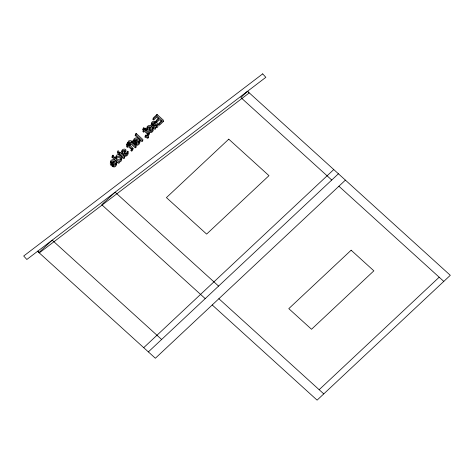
<?xml version="1.0" encoding="UTF-8"?>
<svg xmlns="http://www.w3.org/2000/svg" width="474" height="474" viewBox="0 0 474 474"><rect width="100%" height="100%" fill="white"/><g stroke="black" fill="none" stroke-linecap="round" stroke-linejoin="round"><path stroke-width="0.71" d="M116.468 156.894C115.964 158.986 119.276 161.071 120.68 159.169M139.166 141.157L138.592 142.455L137.644 142.976L136.696 142.87L135.955 143.563L135.712 144.896C139.581 146.851 141.643 140.517 137.549 139.415C134.462 137.661 131.553 142.437 134.835 144.203L138.141 141.098L138.716 141.797L138.799 143.172L137.887 144.126L136.447 144.209L135.712 144.896M112.978 155.182L112.735 156.521L115.437 158.974L115.437 157.842L116.557 156.479L118.18 156.118L119.952 156.776L121.622 158.82L121.374 160.876L119.898 161.936L118.636 161.942L119.454 162.683L118.743 163.346L111.988 157.214L112.237 155.881L112.978 155.182C117.096 161.705 114.43 153.238 119.021 154.891C120.864 155.407 122.819 157.623 121.622 159.542M111.787 164.656L114.323 162.28L112.936 161.752L111.26 162.807L111.787 164.656L112.036 163.317L114.062 161.421M112.51 166.641L113.245 165.947L114.69 165.864L115.597 164.911L115.52 163.542L114.945 162.843L111.633 165.947C108.356 164.182 111.266 159.406 114.353 161.154C118.447 162.262 116.385 168.59 112.51 166.641L112.759 165.302L113.493 164.614L114.933 164.531L115.846 163.577M113.245 165.947L113.493 164.614M118.927 154.257L119.17 152.924L119.916 152.225L124.751 156.61L124.502 157.949L123.761 158.642L118.927 154.257L119.667 153.558L119.916 152.225M128.057 153.41L128.253 151.881L127.85 151.2L127.103 151.905L127.079 154.062L126.522 154.945L125.586 155.472L124.603 155.016C129.035 149.666 120.301 148.326 121.954 153.89L122.671 153.221L122.707 151.52M129.864 144.991L133.04 148.362L132.655 150.24L131.677 151.218L131.02 150.619L131.541 149.506L128.383 146.579L127.488 147.42L126.842 146.839L127.737 145.992L126.653 145.008L126.896 143.669L127.642 142.976L128.732 143.96L128.484 145.299L127.393 144.309L127.642 142.976M126.842 146.839L127.091 145.5M127.832 142.775L128.454 141.015L130.326 140.577L131.422 141.442L131.174 142.775L129.449 141.756L127.832 142.775L128.478 143.361L129.657 142.834L130.433 143.474L129.532 144.315L130.178 144.902L131.079 144.06L135.268 147.858L136.008 147.165L136.257 145.826L132.59 142.502M126.854 153.238L127.601 152.533L127.85 151.2M128.484 145.299L129.124 144.694L129.372 143.361L130.018 143.948M129.532 144.315L129.781 142.982M131.174 142.775L131.813 142.176L132.062 140.837L132.708 141.424L132.459 142.763L131.819 143.361L136.008 147.165M131.02 150.619L131.606 149.002M135.185 135.475L135.434 134.136L136.18 133.443L142.935 139.569L142.686 140.908L141.939 141.602L135.185 135.475L135.931 134.776L136.18 133.443M134.983 142.911L137.519 140.535L136.133 140.008L134.456 141.062L134.983 142.911L135.232 141.578L136.755 140.15M136.447 144.209L136.696 142.87M145.577 129.366L149.233 133.182L148.854 135.06L147.876 136.032L147.213 135.44L147.74 134.326L144.582 131.399L143.687 132.24L143.041 131.654L143.936 130.812L142.846 129.823L143.095 128.49L143.841 127.79L144.931 128.78L144.683 130.119L143.592 129.129L143.841 127.79M143.041 131.654L143.284 130.32M144.683 130.119L145.322 129.515L145.571 128.181L146.217 128.768L145.968 130.101L145.328 130.7L148.99 134.515M145.02 137.051L145.263 135.712L146.057 134.972L148.546 136.441L148.297 137.774L147.716 138.313L145.02 137.051L145.808 136.305L146.057 134.972M153.535 129.005L153.061 127.571L152.314 128.27L152.296 130.433L151.739 131.31L150.803 131.837L149.82 131.387C154.251 126.037 145.512 124.692 147.171 130.261L147.882 129.592L147.918 127.885M147.213 135.44L147.805 133.822M158.707 124.549L161.758 121.688L159.531 119.673L156.639 122.387L155.922 121.735L158.814 119.021L156.74 117.137L153.683 119.999L152.96 119.341L153.209 118.002L157.03 114.418L163.5 120.295L163.257 121.628L159.43 125.213L158.707 124.549L158.95 123.216L161.498 120.834M151.366 124.354C150.661 122.316 153.623 120.272 155.3 121.634L155.051 122.967L154.34 123.637L152.995 123.619L152.184 124.401L152.118 125.332L152.853 126.125L153.102 124.786C154.263 123.501 156.864 121.688 158.061 123.927L157.99 125.349M152.065 129.609L152.818 128.904L153.061 127.571M152.96 119.341L156.781 115.757L157.03 114.418M155.922 121.735L156.165 120.402L158.583 118.139M133.04 148.362L132.442 149.47M149.233 133.182L148.64 134.29M127.328 152.729L126.297 153.961L125.409 154.121L124.852 153.683M125.687 151.692C127.779 147.977 120.728 148.398 121.794 151.923M150.898 128.063C153.055 124.058 145.352 125.071 147.171 128.626M124.958 150.963L123.827 152.96L123.844 154.091M116.515 164.33C119.205 159.922 109.595 157.249 110.495 162.783M139.717 142.591C142.401 138.183 132.797 135.511 133.692 141.039M149.944 127.761L149.043 129.331L149.055 130.463M118.767 151.864L118.897 151.182L118.251 150.791A0.681 0.628 10.5 0 0 117.801 151.858M152.361 129.538L151.046 130.504L150.009 129.775M111.988 157.214L112.735 156.521M126.653 145.008L127.393 144.309M142.846 129.823L143.592 129.129M128.732 143.96L129.372 143.361M131.422 141.442L132.062 140.837M144.931 128.78L145.571 128.181M154.589 122.304L155.3 121.634M38.927 252.589L52.187 240.164L161.628 339.473M212.21 304.966L317.1 400.139L450.3 275.305L247.511 91.292L240.839 97.543L331.747 180.031M143.717 347.673L333.761 169.556M148.368 351.898L338.412 173.78M345.41 180.126L155.365 358.243L37.535 251.327M319.156 389.705L439.185 277.213M152.853 126.125C154.02 124.834 156.621 123.021 157.818 125.26L157.949 125.966C158.594 128.472 153.286 127.352 155.662 128.744L154.957 129.402C153.878 127.779 150.086 126.617 151.242 124.093C151.941 122.813 153.801 121.972 155.051 122.967M156.621 125.574L155.342 126.143L154.109 125.705M135.955 143.563L136.334 143.758M112.759 165.302L113.138 165.503M145.808 136.305L148.297 137.774M338.904 186.223L443.8 281.396M156.781 115.757L163.257 121.628M153.102 124.786L152.367 123.992M145.322 129.515L145.968 130.101M135.931 134.776L142.686 140.908M131.813 142.176L132.459 142.763M129.124 144.694L129.769 145.281L129.129 145.885L132.791 149.695M119.667 153.558L124.502 157.949M218.585 286.089L115.111 192.201L101.744 204.732L205.218 298.62M218.875 298.715L323.772 393.894M247.511 91.292L249.081 93.028L39.419 252.826L37.843 251.09M135.232 141.578L134.592 140.345M112.036 163.317L111.396 162.09M152.818 128.904C154.933 131.369 149.452 134.61 148.67 131.274L149.92 128.667L149.79 127.743L149.02 127.53L148.137 127.998L147.645 128.821L147.882 129.592M127.601 152.533C129.716 155.004 124.235 158.245 123.459 154.903L124.709 152.296L124.573 151.378L123.803 151.159L122.92 151.627L122.434 152.45L122.671 153.221M127.103 151.905L127.316 152.308M116.225 158.227C115.431 160.893 120.674 162.701 120.669 159.454C120.384 157.522 117.167 156.07 116.225 158.227M118.701 152.758L118.038 153.38A0.681 0.628 10.5 0 1 117.339 152.747A0.681 0.628 10.5 0 1 118.008 152.124L118.701 152.758M156.864 126.078C156.497 127.559 154.364 127.933 153.469 126.682L155.774 125.1L156.586 125.343L156.864 126.078M228.764 139.172L166.421 197.611L206.628 234.091L268.977 175.658L228.764 139.172M351.139 250.213L288.79 308.645L311.519 329.27L373.868 270.832L351.139 250.213M262.691 73.861L23.7 256.007L26.846 259.474L265.837 77.327L262.691 73.861"/></g></svg>
